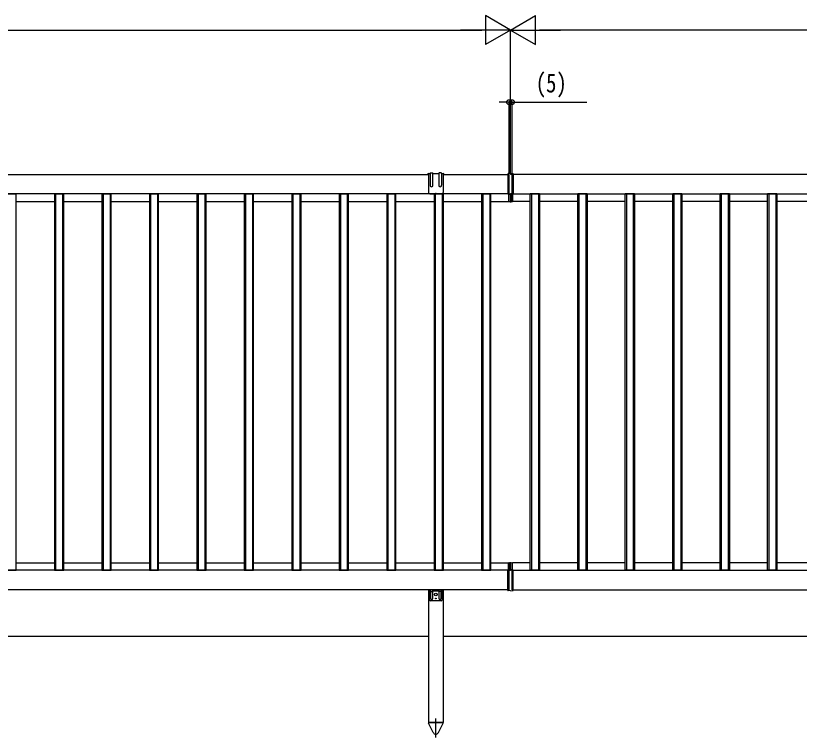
# Model space of a CAD drawing. Units: millimetres, scale not verified. Extents: x -4205 to 4205, y -2970 to 2970.
# Drawn here: x -410 to 948, y -516 to 734 of the extents above; entities that cross this region are included whole.
import ezdxf
from ezdxf.enums import TextEntityAlignment as Align

# ---------------------------------------------------------------- set-up
doc = ezdxf.new("R2010")
doc.units = ezdxf.units.MM
doc.header["$LTSCALE"] = 12
doc.layers.add('0-3_YKK_A1', color=4, linetype='Continuous')
doc.layers.add('0-4_YKK_D', color=6, linetype='Continuous')
doc.styles.add('ＭＳ ゴシック', font='')
doc.styles.get('ＭＳ ゴシック').set_extended_font_data('MS Gothic')

msp = doc.modelspace()

# ---------------------------------------------------------------- linework, layer by layer
at = {"layer": '0-3_YKK_A1'}
for p, q in [((308.95, 461.72), (311.95, 461.72)), ((326.95, 461.72), (323.95, 461.72)), ((-1410.54, 459.22), (305.45, 459.22)), ((305.45, 460.72), (307.95, 460.72)), ((305.45, 460.72), (305.45, 427.7)), ((307.95, 460.72), (307.95, 440.27)), ((312.95, 440.27), (312.95, 460.8)), ((312.95, 460.72), (322.95, 460.72)), ((322.95, 460.72), (322.95, 440.23)), ((327.95, 460.79), (327.95, 440.23)), ((327.95, 460.72), (330.45, 460.72)), ((330.45, 460.72), (330.45, 427.7)), ((330.45, 459.22), (442.95, 459.22)), ((442.95, 460.25), (442.95, 459.45)), ((442.95, 459.22), (444.95, 459.22)), ((447.45, 460.72), (443.14, 460.45)), ((444.95, 412.22), (444.95, 459.22)), ((447.45, 460.72), (451.77, 460.45)), ((447.45, 459.23), (447.45, 458.7)), ((449.95, 412.22), (449.95, 459.22)), ((449.95, 459.22), (451.95, 459.22)), ((451.95, 460.25), (451.95, 459.45)), ((451.95, 459.45), (451.95, 426.22)), ((2305.45, 459.22), (451.95, 459.22)), ((444.95, 425.22), (-1521.55, 425.22)), ((-424.75, 425.22), (-408.75, 425.22)), ((-408.75, -226.78), (-408.75, 425.22)), ((-342.55, 425.22), (-342.55, -226.78)), ((-342.55, 425.22), (-326.55, 425.22)), ((-340.55, 425.22), (-340.55, -226.78)), ((-328.55, 425.22), (-328.55, -226.78)), ((-326.55, -226.78), (-326.55, 425.22)), ((-260.35, 425.22), (-260.35, -226.78)), ((-260.35, 425.22), (-244.35, 425.22)), ((-258.35, 425.22), (-258.35, -226.78)), ((-246.35, 425.22), (-246.35, -226.78)), ((-244.35, -226.78), (-244.35, 425.22)), ((-178.15, 425.22), (-178.15, -226.78)), ((-178.15, 425.22), (-162.15, 425.22)), ((-176.15, 425.22), (-176.15, -226.78)), ((-164.15, 425.22), (-164.15, -226.78)), ((-162.15, -226.78), (-162.15, 425.22)), ((-95.95, 425.22), (-95.95, -226.78)), ((-95.95, 425.22), (-79.95, 425.22)), ((-93.95, 425.22), (-93.95, -226.78)), ((-81.95, 425.22), (-81.95, -226.78)), ((-79.95, -226.78), (-79.95, 425.22)), ((-13.75, 425.22), (-13.75, -226.78)), ((-13.75, 425.22), (2.25, 425.22)), ((-11.75, 425.22), (-11.75, -226.78)), ((0.25, 425.22), (0.25, -226.78)), ((2.25, -226.78), (2.25, 425.22)), ((68.45, 425.22), (68.45, -226.78)), ((68.45, 425.22), (84.45, 425.22)), ((70.45, 425.22), (70.45, -226.78)), ((82.45, 425.22), (82.45, -226.78)), ((84.45, -226.78), (84.45, 425.22)), ((150.65, 425.22), (150.65, -226.78)), ((150.65, 425.22), (166.65, 425.22)), ((152.65, 425.22), (152.65, -226.78)), ((164.65, 425.22), (164.65, -226.78)), ((166.65, -226.78), (166.65, 425.22)), ((232.85, 425.22), (232.85, -226.78)), ((232.85, 425.22), (248.85, 425.22)), ((234.85, 425.22), (234.85, -226.78)), ((246.85, 425.22), (246.85, -226.78)), ((248.85, -226.78), (248.85, 425.22)), ((307.45, 425.7), (317.23, 425.7)), ((315.05, 425.22), (315.05, -226.78)), ((317.05, 425.22), (317.05, -226.78)), ((318.66, 425.7), (328.45, 425.7)), ((329.05, 425.22), (329.05, -226.78)), ((331.05, -226.78), (331.05, 425.22)), ((397.25, 425.22), (397.25, -226.78)), ((397.25, 425.22), (413.25, 425.22)), ((399.25, 425.22), (399.25, -226.78)), ((411.25, 425.22), (411.25, -226.78)), ((413.25, -226.78), (413.25, 425.22)), ((443.52, 425.22), (447.45, 425.22)), ((443.95, 424.42), (443.95, 413.77)), ((444.25, 424.72), (446.45, 424.74)), ((446.45, 425.22), (446.45, 424.74)), ((451.39, 425.22), (447.45, 425.22)), ((447.45, 425.22), (447.45, 413.77)), ((448.45, 425.22), (448.45, 424.74)), ((450.66, 424.72), (448.45, 424.74)), ((449.95, 425.22), (2416.46, 425.22)), ((450.95, 424.42), (450.95, 413.77)), ((451.95, 426.22), (451.95, 425.42)), ((481.65, -226.78), (481.65, 425.22)), ((497.65, 425.22), (481.65, 425.22)), ((483.65, 425.22), (483.65, -226.78)), ((495.65, 425.22), (495.65, -226.78)), ((497.65, 425.22), (497.65, -226.78)), ((563.85, -226.78), (563.85, 425.22)), ((579.85, 425.22), (563.85, 425.22)), ((565.85, 425.22), (565.85, -226.78)), ((577.85, 425.22), (577.85, -226.78)), ((579.85, 425.22), (579.85, -226.78)), ((646.05, -226.78), (646.05, 425.22)), ((662.05, 425.22), (646.05, 425.22)), ((648.05, 425.22), (648.05, -226.78)), ((660.05, 425.22), (660.05, -226.78)), ((662.05, 425.22), (662.05, -226.78)), ((728.25, -226.78), (728.25, 425.22)), ((744.25, 425.22), (728.25, 425.22)), ((730.25, 425.22), (730.25, -226.78)), ((742.25, 425.22), (742.25, -226.78)), ((744.25, 425.22), (744.25, -226.78)), ((810.45, -226.78), (810.45, 425.22)), ((826.45, 425.22), (810.45, 425.22)), ((812.45, 425.22), (812.45, -226.78)), ((824.45, 425.22), (824.45, -226.78)), ((826.45, 425.22), (826.45, -226.78)), ((892.65, -226.78), (892.65, 425.22)), ((908.65, 425.22), (892.65, 425.22)), ((894.65, 425.22), (894.65, -226.78)), ((906.65, 425.22), (906.65, -226.78)), ((908.65, 425.22), (908.65, -226.78)), ((-408.75, 412.22), (-342.55, 412.22)), ((-326.55, 412.22), (-260.35, 412.22)), ((-244.35, 412.22), (-178.15, 412.22)), ((-162.15, 412.22), (-95.95, 412.22)), ((-79.95, 412.22), (-13.75, 412.22)), ((2.25, 412.22), (68.45, 412.22)), ((84.45, 412.22), (150.65, 412.22)), ((166.65, 412.22), (232.85, 412.22)), ((248.85, 412.22), (315.05, 412.22)), ((331.05, 412.22), (397.25, 412.22)), ((413.25, 412.22), (444.16, 412.22)), ((443.95, 413.77), (443.95, 412.64)), ((444.95, 412.22), (444.16, 412.22)), ((446.45, 412), (446.45, 411.58)), ((446.45, 411.58), (447.45, 411.52)), ((447.45, 413.77), (447.45, 411.52)), ((447.45, 411.52), (448.45, 411.58)), ((448.45, 412), (450.67, 412.2)), ((448.45, 412), (448.45, 411.58)), ((449.95, 412.22), (450.75, 412.22)), ((481.65, 412.22), (450.75, 412.22)), ((450.95, 413.77), (450.95, 412.64)), ((563.85, 412.22), (497.65, 412.22)), ((646.05, 412.22), (579.85, 412.22)), ((728.25, 412.22), (662.05, 412.22)), ((810.45, 412.22), (744.25, 412.22)), ((892.65, 412.22), (826.45, 412.22)), ((974.85, 412.22), (908.65, 412.22)), ((-408.75, -213.78), (-342.55, -213.78)), ((-326.55, -213.78), (-260.35, -213.78)), ((-244.35, -213.78), (-178.15, -213.78)), ((-162.15, -213.78), (-95.95, -213.78)), ((-79.95, -213.78), (-13.75, -213.78)), ((2.25, -213.78), (68.45, -213.78)), ((84.45, -213.78), (150.65, -213.78)), ((166.65, -213.78), (232.85, -213.78)), ((248.85, -213.78), (315.05, -213.78)), ((331.05, -213.78), (397.25, -213.78)), ((413.25, -213.78), (444.16, -213.78)), ((443.95, -215.33), (443.95, -214.21)), ((443.95, -225.99), (443.95, -215.33)), ((444.95, -213.78), (444.16, -213.78)), ((444.95, -260.78), (444.95, -213.78)), ((446.45, -213.14), (447.45, -213.08)), ((446.45, -213.57), (446.45, -213.14)), ((447.45, -213.08), (448.45, -213.14)), ((447.45, -215.33), (447.45, -213.08)), ((447.45, -226.78), (447.45, -215.33)), ((448.45, -213.57), (448.45, -213.14)), ((448.45, -213.57), (450.67, -213.76)), ((449.95, -260.78), (449.95, -213.78)), ((449.95, -213.78), (450.75, -213.78)), ((481.65, -213.78), (450.75, -213.78)), ((450.95, -215.33), (450.95, -214.21)), ((450.95, -225.99), (450.95, -215.33)), ((563.85, -213.78), (497.65, -213.78)), ((646.05, -213.78), (579.85, -213.78)), ((728.25, -213.78), (662.05, -213.78)), ((810.45, -213.78), (744.25, -213.78)), ((892.65, -213.78), (826.45, -213.78)), ((974.85, -213.78), (908.65, -213.78)), ((444.95, -226.78), (-1521.55, -226.78)), ((-424.75, -226.78), (-408.75, -226.78)), ((-342.55, -226.78), (-326.55, -226.78)), ((-260.35, -226.78), (-244.35, -226.78)), ((-178.15, -226.78), (-162.15, -226.78)), ((-95.95, -226.78), (-79.95, -226.78)), ((-13.75, -226.78), (2.25, -226.78)), ((68.45, -226.78), (84.45, -226.78)), ((150.65, -226.78), (166.65, -226.78)), ((232.85, -226.78), (248.85, -226.78)), ((315.05, -226.78), (331.05, -226.78)), ((397.25, -226.78), (413.25, -226.78)), ((443.52, -226.78), (447.45, -226.78)), ((444.25, -226.29), (446.45, -226.31)), ((446.45, -226.78), (446.45, -226.31)), ((451.39, -226.78), (447.45, -226.78)), ((450.66, -226.29), (448.45, -226.31)), ((448.45, -226.78), (448.45, -226.31)), ((449.95, -226.78), (2416.45, -226.78)), ((451.95, -227.78), (451.95, -226.99)), ((451.95, -261.02), (451.95, -227.78)), ((497.65, -226.78), (481.65, -226.78)), ((579.85, -226.78), (563.85, -226.78)), ((662.05, -226.78), (646.05, -226.78)), ((744.25, -226.78), (728.25, -226.78)), ((826.45, -226.78), (810.45, -226.78)), ((908.65, -226.78), (892.65, -226.78)), ((442.95, -260.78), (-1521.55, -260.78)), ((306.95, -277.78), (306.95, -260.78)), ((308.95, -262.98), (306.95, -262.98)), ((308.95, -260.78), (308.95, -275.28)), ((309.95, -263.86), (311.95, -263.86)), ((312.95, -275.28), (312.95, -260.78)), ((322.95, -262.98), (312.95, -262.98)), ((322.95, -260.78), (322.95, -275.28)), ((325.95, -263.86), (323.95, -263.86)), ((326.95, -275.28), (326.95, -260.78)), ((328.95, -262.98), (326.95, -262.98)), ((328.95, -260.78), (328.95, -277.78)), ((330.45, -260.78), (330.45, -490.78)), ((442.95, -260.78), (444.95, -260.78)), ((442.95, -261.82), (442.95, -261.02)), ((447.45, -262.28), (443.14, -262.02)), ((447.45, -262.28), (451.77, -262.02)), ((449.95, -260.78), (451.95, -260.78)), ((451.95, -260.78), (2416.45, -260.78)), ((451.95, -261.82), (451.95, -261.02)), ((326.95, -279.78), (308.95, -279.78)), ((-1410.55, -340.78), (305.45, -340.78)), ((330.45, -340.78), (2305.45, -340.78)), ((317.95, -516.3), (317.95, -483.82)), ((305.25, -490.78), (305.25, -491.78)), ((330.65, -490.78), (305.25, -490.78)), ((313.49, -508.04), (305.25, -491.78)), ((322.41, -508.04), (330.65, -491.78)), ((330.65, -491.78), (330.65, -490.78))]:
    msp.add_line(p, q, dxfattribs=at)
for points in [[(442.95, 459.45), (442.95, 426.22), (442.95, 425.42)], [(443.95, 412.64), (443.96, 412.54), (444.01, 412.37), (444.06, 412.28), (444.15, 412.22), (444.24, 412.2)], [(444.24, 412.2), (444.85, 412.14), (446.45, 412)], [(450.67, 412.2), (450.71, 412.2), (450.78, 412.23), (450.84, 412.27), (450.88, 412.33), (450.92, 412.41), (450.95, 412.52), (450.95, 412.64)], [(443.95, -214.21), (443.96, -214.11), (444.01, -213.94), (444.06, -213.85), (444.15, -213.79), (444.24, -213.76)], [(444.24, -213.76), (444.85, -213.71), (446.45, -213.57)], [(450.67, -213.76), (450.71, -213.77), (450.78, -213.8), (450.84, -213.84), (450.88, -213.9), (450.92, -213.97), (450.95, -214.09), (450.95, -214.21)], [(442.95, -261.02), (442.95, -227.78), (442.95, -226.99)], [(305.45, -260.78), (305.45, -490.78), (330.45, -490.78)]]:
    msp.add_lwpolyline(points, dxfattribs=at)
for centre, radius in [((317.95, -268.78), 2.1), ((317.95, -275.78), 0.65)]:
    msp.add_circle(centre, radius, dxfattribs=at)
for centre, radius, start, end in [((308.95, 460.72), 1, 90, 180), ((311.95, 460.72), 1, 0, 90), ((323.95, 460.72), 1, 90, 180), ((326.95, 460.72), 1, 0, 90), ((305.45, 458.72), 2, 90, 165.52249), ((330.45, 458.72), 2, 14.47751, 90), ((443.15, 460.25), 0.2, 93.5, 180), ((451.75, 460.25), 0.2, 0, 86.5), ((310.45, 440.27), 2.5, 179.99998, 0.00004), ((325.45, 440.23), 2.5, 180, 0.00002), ((307.45, 427.7), 2, 180, 270), ((317.95, 425), 1, 44.427, 135.573), ((328.45, 427.7), 2, 270, 0), ((443.16, 425.42), 0.201, 179.90369, 269.4192), ((444.25, 424.42), 0.3, 93.5, 180), ((444.25, 424.42), 0.3, 90.5, 93.5), ((450.65, 424.42), 0.3, 86.5, 89.5), ((450.65, 424.42), 0.3, 0, 86.5), ((451.75, 425.42), 0.201, 270.5808, 0.09631), ((443.16, -226.99), 0.201, 90.5808, 180.09631), ((444.25, -225.99), 0.3, 180, 266.5), ((444.25, -225.99), 0.3, 266.5, 269.5), ((450.65, -225.99), 0.3, 270.5, 273.5), ((450.65, -225.99), 0.3, 273.5, 0), ((451.75, -226.99), 0.201, 359.90369, 89.4192), ((309.95, -262.86), 1, 180, 270), ((311.95, -262.86), 1, 270, 0), ((323.95, -262.86), 1, 180, 270), ((325.95, -262.86), 1, 270, 0), ((443.15, -261.82), 0.2, 180, 266.5), ((451.75, -261.82), 0.2, 273.5, 0), ((308.95, -277.78), 2, 180, 270), ((310.95, -275.28), 2, 180, 0), ((324.95, -275.28), 2, 180, 0), ((326.95, -277.78), 2, 270, 0), ((317.95, -505.78), 5, 206.87405, 333.12595)]:
    msp.add_arc(centre, radius, start, end, dxfattribs=at)
for centre, start_param, end_param in [((443.52, 426.22), 4.6587856, 4.712389), ((451.39, 426.22), 4.712389, 4.7659923), ((443.52, -227.78), 1.5707963, 1.6243997), ((451.39, -227.78), 1.517193, 1.5707963)]:
    msp.add_ellipse(centre, major_axis=(6.74, 0), ratio=0.148374, start_param=start_param, end_param=end_param, dxfattribs=at)
at = {"layer": '0-4_YKK_D'}
for p, q in [((447.45, 709.22), (404.15, 734.22)), ((404.15, 734.22), (404.15, 684.22)), ((447.45, 709.22), (490.76, 734.22)), ((490.76, 684.22), (490.76, 734.22)), ((-1477.6, 709.22), (397.45, 709.22)), ((447.45, 709.22), (360.85, 709.22)), ((447.45, 709.22), (404.15, 684.22)), ((447.45, 460.23), (447.45, 710.22)), ((447.45, 460.22), (447.45, 710.22)), ((447.45, 709.22), (490.76, 684.22)), ((447.45, 709.22), (534.06, 709.22)), ((2372.45, 709.22), (497.45, 709.22)), ((444.95, 584.22), (427.95, 584.22)), ((444.95, 460.22), (444.95, 585.22)), ((444.95, 584.22), (449.95, 584.22)), ((449.95, 460.22), (449.95, 585.22)), ((449.95, 584.22), (579.55, 584.22))]:
    msp.add_line(p, q, dxfattribs=at)
for centre in [(444.95, 584.22), (449.95, 584.22)]:
    msp.add_circle(centre, 4.25, dxfattribs=at)

# ---------------------------------------------------------------- texts
at = {"layer": '0-4_YKK_D', "style": 'ＭＳ ゴシック', "width": 0.8}
msp.add_text('(5)', height=32.99, dxfattribs=at).set_placement((490.95, 591.22), align=Align.BOTTOM_LEFT)

doc.saveas('drawing.dxf')
